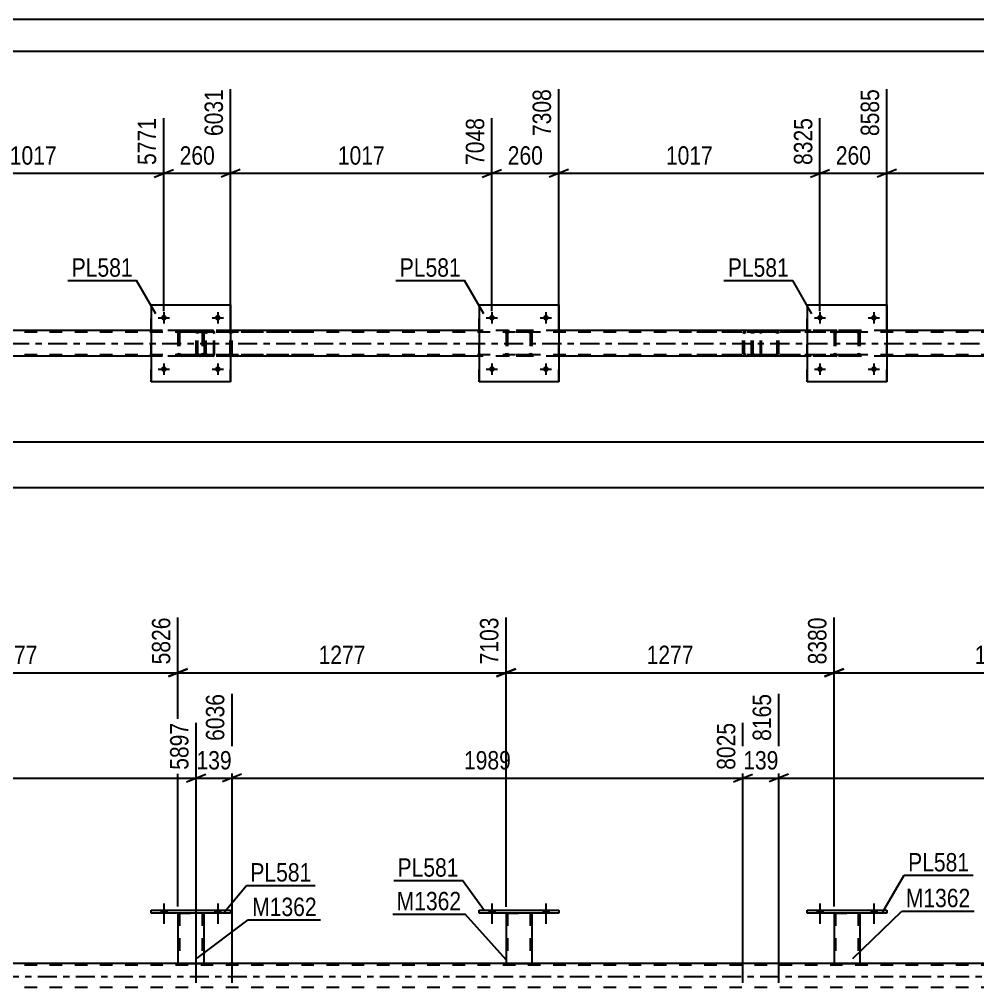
# Model space of a CAD drawing. Header units: millimetres. Extents: x 0 to 841, y 0 to 594.
# Drawn here: x 254.6 to 403.8, y 443.2 to 594 of the extents above; entities that cross this region are included whole.
import ezdxf

# ---------------------------------------------------------------- set-up
doc = ezdxf.new("R2010")
doc.units = ezdxf.units.MM
doc.linetypes.add('DXK_LINE_DOT2', pattern=[3.9198, 1.9599, -1.9599])
doc.linetypes.add('DXK_LINE_DOT3', pattern=[5.9187, 2.979, -0.9799, 0.9799, -0.9799])
doc.styles.add('Arial Narrow', font='ARIALN.TTF', dxfattribs={"height": 0.2})

# ---------------------------------------------------------------- blocks, each defined once
blk = doc.blocks.new('Unknown-283133386-1135')
at = {"color": 5, "linetype": 'Continuous'}
for p, q in [((841, 594), (0, 594)), ((836, 589), (5, 589))]:
    blk.add_line(p, q, dxfattribs=at)
blk = doc.blocks.new('Part-283133386-5063 - 5061')
at = {"color": 7, "linetype": 'DXK_LINE_DOT2'}
for p, q in [((279.3, 545.07), (279.34, 545.25)), ((279.34, 545.25), (279.3, 545.07)), ((279.3, 545.07), (279.3, 542.03)), ((279.54, 545.07), (279.56, 545.16)), ((279.54, 545.07), (279.54, 542.03)), ((279.56, 545.16), (279.61, 545.24)), ((279.6, 545.51), (279.78, 545.55)), ((279.78, 545.55), (279.6, 545.51)), ((279.61, 545.24), (279.69, 545.29)), ((279.69, 545.29), (279.78, 545.31)), ((282.82, 545.55), (279.78, 545.55)), ((282.82, 545.31), (279.78, 545.31)), ((282.82, 545.55), (283.01, 545.51)), ((283.01, 545.51), (282.82, 545.55)), ((282.82, 545.31), (282.92, 545.29)), ((282.92, 545.29), (282.99, 545.24)), ((282.99, 545.24), (283.04, 545.16)), ((283.04, 545.16), (283.06, 545.07)), ((283.06, 545.07), (283.06, 542.03)), ((283.27, 545.25), (283.3, 545.07)), ((283.3, 545.07), (283.27, 545.25)), ((283.3, 545.07), (283.3, 542.03)), ((279.34, 541.85), (279.3, 542.03)), ((279.3, 542.03), (279.34, 541.85)), ((279.56, 541.94), (279.54, 542.03)), ((279.61, 541.86), (279.56, 541.94)), ((279.78, 541.55), (279.6, 541.59)), ((279.6, 541.59), (279.78, 541.55)), ((279.69, 541.81), (279.61, 541.86)), ((279.78, 541.79), (279.69, 541.81)), ((282.82, 541.79), (279.78, 541.79)), ((282.82, 541.55), (279.78, 541.55)), ((282.92, 541.81), (282.82, 541.79)), ((283.01, 541.59), (282.82, 541.55)), ((282.82, 541.55), (283.01, 541.59)), ((282.99, 541.86), (282.92, 541.81)), ((283.04, 541.94), (282.99, 541.86)), ((283.06, 542.03), (283.04, 541.94)), ((283.3, 542.03), (283.27, 541.85)), ((283.27, 541.85), (283.3, 542.03))]:
    blk.add_line(p, q, dxfattribs=at)
at = {"color": 7, "linetype": 'DXK_LINE_DOT3'}
blk.add_line((281.3, 543.55), (281.3, 543.55), dxfattribs=at)
at = {"color": 7, "linetype": 'DXK_LINE_DOT2'}
for centre, start, end in [((279.78, 545.07), 112.5, 157.5), ((279.78, 545.07), 112.5, 157.5), ((282.82, 545.07), 22.5, 67.5), ((282.82, 545.07), 22.5, 67.5), ((279.78, 542.03), 202.5, 247.5), ((279.78, 542.03), 202.5, 247.5), ((282.82, 542.03), 292.5, 337.5), ((282.82, 542.03), 292.5, 337.5)]:
    blk.add_arc(centre, 0.48, start, end, dxfattribs=at)
blk = doc.blocks.new('Part-283133386-5291 - 5061')
at = {"color": 7, "linetype": 'DXK_LINE_DOT2'}
for p, q in [((766.93, 545.31), (105.18, 545.31)), ((287.5, 545.55), (275.1, 545.55)), ((338.58, 545.55), (326.18, 545.55)), ((389.66, 545.55), (377.26, 545.55)), ((766.93, 541.79), (105.18, 541.79)), ((287.5, 541.55), (275.1, 541.55)), ((338.58, 541.55), (326.18, 541.55)), ((389.66, 541.55), (377.26, 541.55))]:
    blk.add_line(p, q, dxfattribs=at)
at = {"color": 2, "linetype": 'Continuous'}
for p, q in [((275.1, 545.55), (236.42, 545.55)), ((326.18, 545.55), (287.5, 545.55)), ((377.26, 545.55), (338.58, 545.55)), ((428.34, 545.55), (389.66, 545.55)), ((275.1, 541.55), (236.42, 541.55)), ((326.18, 541.55), (287.5, 541.55)), ((377.26, 541.55), (338.58, 541.55)), ((428.34, 541.55), (389.66, 541.55))]:
    blk.add_line(p, q, dxfattribs=at)
at = {"color": 7, "linetype": 'DXK_LINE_DOT3'}
blk.add_line((105.18, 543.55), (766.93, 543.55), dxfattribs=at)
blk = doc.blocks.new('Part-283133386-5263 - 5061')
at = {"color": 2, "linetype": 'Continuous'}
for p, q in [((275.1, 549.55), (275.1, 537.55)), ((275.1, 549.55), (287.5, 549.55)), ((287.5, 549.55), (287.5, 537.55)), ((287.5, 537.55), (275.1, 537.55))]:
    blk.add_line(p, q, dxfattribs=at)
at = {"color": 7, "linetype": 'DXK_LINE_DOT2'}
for p, q in [((275.1, 537.55), (275.1, 549.55)), ((287.5, 537.55), (287.5, 549.55))]:
    blk.add_line(p, q, dxfattribs=at)
blk = doc.blocks.new('Part-283133386-5199 - 5061')
at = {"color": 7, "linetype": 'DXK_LINE_DOT2'}
for p, q in [((369.86, 545.55), (357.7, 545.55)), ((369.86, 545.31), (357.7, 545.31)), ((367.3, 545.25), (367.27, 545.07)), ((367.27, 542.03), (367.27, 545.07)), ((367.52, 545.07), (367.54, 545.16)), ((367.52, 542.03), (367.52, 545.07)), ((367.54, 545.16), (367.59, 545.24)), ((367.77, 545.55), (367.58, 545.51)), ((367.59, 545.24), (367.67, 545.29)), ((367.67, 545.29), (367.77, 545.31)), ((368.58, 545.31), (368.58, 545.55)), ((369.96, 545.51), (369.86, 545.55)), ((369.86, 545.31), (369.91, 545.29)), ((369.91, 545.29), (369.96, 545.24)), ((370.05, 545.41), (369.96, 545.51)), ((369.96, 545.24), (369.99, 545.16)), ((369.99, 545.16), (370, 545.07)), ((370, 542.03), (370, 545.07)), ((370.11, 545.25), (370.05, 545.41)), ((370.13, 545.07), (370.11, 545.25)), ((370.13, 542.03), (370.13, 545.07)), ((369.86, 541.79), (357.7, 541.79)), ((369.86, 541.55), (357.7, 541.55)), ((367.27, 542.03), (367.3, 541.85)), ((367.54, 541.94), (367.52, 542.03)), ((367.59, 541.86), (367.54, 541.94)), ((367.58, 541.59), (367.77, 541.55)), ((367.67, 541.81), (367.59, 541.86)), ((367.77, 541.79), (367.67, 541.81)), ((368.58, 541.59), (368.58, 541.79)), ((368.58, 541.55), (368.58, 541.59)), ((369.91, 541.81), (369.86, 541.79)), ((369.86, 541.55), (369.96, 541.59)), ((369.96, 541.86), (369.91, 541.81)), ((369.99, 541.94), (369.96, 541.86)), ((369.96, 541.59), (370.05, 541.69)), ((370, 542.03), (369.99, 541.94)), ((370.05, 541.69), (370.11, 541.85)), ((370.11, 541.85), (370.13, 542.03))]:
    blk.add_line(p, q, dxfattribs=at)
for centre, start, end in [((367.75, 545.05), 111.1941, 156.1506), ((367.75, 542.04), 203.8494, 248.8059)]:
    blk.add_arc(centre, 0.492, start, end, dxfattribs=at)
blk = doc.blocks.new('Part-283133386-5110 - 5061')
at = {"color": 2, "linetype": 'Continuous'}
for p, q in [((377.26, 549.55), (377.26, 537.55)), ((377.26, 549.55), (389.66, 549.55)), ((389.66, 549.55), (389.66, 537.55)), ((389.66, 537.55), (377.26, 537.55))]:
    blk.add_line(p, q, dxfattribs=at)
at = {"color": 7, "linetype": 'DXK_LINE_DOT2'}
for p, q in [((377.26, 537.55), (377.26, 549.55)), ((389.66, 537.55), (389.66, 549.55))]:
    blk.add_line(p, q, dxfattribs=at)
blk = doc.blocks.new('Part-283133386-5111 - 5061')
at = {"color": 7, "linetype": 'DXK_LINE_DOT2'}
for p, q in [((381.46, 545.07), (381.5, 545.25)), ((381.5, 545.25), (381.46, 545.07)), ((381.46, 545.07), (381.46, 542.03)), ((381.7, 545.07), (381.72, 545.16)), ((381.7, 545.07), (381.7, 542.03)), ((381.72, 545.16), (381.77, 545.24)), ((381.76, 545.51), (381.94, 545.55)), ((381.94, 545.55), (381.76, 545.51)), ((381.77, 545.24), (381.85, 545.29)), ((381.85, 545.29), (381.94, 545.31)), ((384.98, 545.55), (381.94, 545.55)), ((384.98, 545.31), (381.94, 545.31)), ((384.98, 545.55), (385.17, 545.51)), ((385.17, 545.51), (384.98, 545.55)), ((384.98, 545.31), (385.08, 545.29)), ((385.08, 545.29), (385.15, 545.24)), ((385.15, 545.24), (385.21, 545.16)), ((385.21, 545.16), (385.22, 545.07)), ((385.22, 545.07), (385.22, 542.03)), ((385.43, 545.25), (385.46, 545.07)), ((385.46, 545.07), (385.43, 545.25)), ((385.46, 545.07), (385.46, 542.03)), ((381.5, 541.85), (381.46, 542.03)), ((381.46, 542.03), (381.5, 541.85)), ((381.72, 541.94), (381.7, 542.03)), ((381.77, 541.86), (381.72, 541.94)), ((381.94, 541.55), (381.76, 541.59)), ((381.76, 541.59), (381.94, 541.55)), ((381.85, 541.81), (381.77, 541.86)), ((381.94, 541.79), (381.85, 541.81)), ((384.98, 541.79), (381.94, 541.79)), ((384.98, 541.55), (381.94, 541.55)), ((385.08, 541.81), (384.98, 541.79)), ((385.17, 541.59), (384.98, 541.55)), ((384.98, 541.55), (385.17, 541.59)), ((385.15, 541.86), (385.08, 541.81)), ((385.21, 541.94), (385.15, 541.86)), ((385.22, 542.03), (385.21, 541.94)), ((385.46, 542.03), (385.43, 541.85)), ((385.43, 541.85), (385.46, 542.03))]:
    blk.add_line(p, q, dxfattribs=at)
at = {"color": 7, "linetype": 'DXK_LINE_DOT3'}
blk.add_line((383.46, 543.55), (383.46, 543.55), dxfattribs=at)
at = {"color": 7, "linetype": 'DXK_LINE_DOT2'}
for centre, start, end in [((381.94, 545.07), 112.5, 157.5), ((381.94, 545.07), 112.5, 157.5), ((384.98, 545.07), 22.5, 67.5), ((384.98, 545.07), 22.5, 67.5), ((381.94, 542.03), 202.5, 247.5), ((381.94, 542.03), 202.5, 247.5), ((384.98, 542.03), 292.5, 337.5), ((384.98, 542.03), 292.5, 337.5)]:
    blk.add_arc(centre, 0.48, start, end, dxfattribs=at)
blk = doc.blocks.new('Part-283133386-5116 - 5061')
at = {"color": 2, "linetype": 'Continuous'}
for p, q in [((326.18, 549.55), (326.18, 537.55)), ((326.18, 549.55), (338.58, 549.55)), ((338.58, 549.55), (338.58, 537.55)), ((338.58, 537.55), (326.18, 537.55))]:
    blk.add_line(p, q, dxfattribs=at)
at = {"color": 7, "linetype": 'DXK_LINE_DOT2'}
for p, q in [((326.18, 537.55), (326.18, 549.55)), ((338.58, 537.55), (338.58, 549.55))]:
    blk.add_line(p, q, dxfattribs=at)
blk = doc.blocks.new('Part-283133386-5200 - 5061')
at = {"color": 7, "linetype": 'DXK_LINE_DOT2'}
for p, q in [((284.73, 545.55), (272.57, 545.55)), ((284.73, 545.31), (272.57, 545.31)), ((282.17, 545.25), (282.13, 545.07)), ((282.13, 542.03), (282.13, 545.07)), ((282.38, 545.07), (282.4, 545.16)), ((282.38, 542.03), (282.38, 545.07)), ((282.4, 545.16), (282.46, 545.24)), ((282.63, 545.55), (282.44, 545.51)), ((282.46, 545.24), (282.54, 545.29)), ((282.54, 545.29), (282.63, 545.31)), ((283.45, 545.55), (283.45, 545.31)), ((284.83, 545.51), (284.73, 545.55)), ((284.73, 545.31), (284.78, 545.29)), ((284.78, 545.29), (284.82, 545.24)), ((284.82, 545.24), (284.85, 545.16)), ((284.92, 545.41), (284.83, 545.51)), ((284.85, 545.16), (284.86, 545.07)), ((284.86, 542.03), (284.86, 545.07)), ((284.98, 545.25), (284.92, 545.41)), ((285, 545.07), (284.98, 545.25)), ((285, 542.03), (285, 545.07)), ((284.73, 541.79), (272.57, 541.79)), ((284.73, 541.55), (272.57, 541.55)), ((282.13, 542.03), (282.17, 541.85)), ((282.4, 541.94), (282.38, 542.03)), ((282.46, 541.86), (282.4, 541.94)), ((282.44, 541.59), (282.63, 541.55)), ((282.54, 541.81), (282.46, 541.86)), ((282.63, 541.79), (282.54, 541.81)), ((283.45, 541.55), (283.45, 541.79)), ((284.78, 541.81), (284.73, 541.79)), ((284.73, 541.55), (284.83, 541.59)), ((284.82, 541.86), (284.78, 541.81)), ((284.85, 541.94), (284.82, 541.86)), ((284.83, 541.59), (284.92, 541.69)), ((284.86, 542.03), (284.85, 541.94)), ((284.92, 541.69), (284.98, 541.85)), ((284.98, 541.85), (285, 542.03))]:
    blk.add_line(p, q, dxfattribs=at)
for centre, start, end in [((282.62, 545.05), 111.1941, 156.1506), ((282.62, 542.04), 203.8494, 248.8059)]:
    blk.add_arc(centre, 0.492, start, end, dxfattribs=at)
blk = doc.blocks.new('Part-283133386-5117 - 5061')
at = {"color": 7, "linetype": 'DXK_LINE_DOT2'}
for p, q in [((330.38, 545.07), (330.42, 545.25)), ((330.42, 545.25), (330.38, 545.07)), ((330.38, 545.07), (330.38, 542.03)), ((330.62, 545.07), (330.64, 545.16)), ((330.62, 545.07), (330.62, 542.03)), ((330.64, 545.16), (330.69, 545.24)), ((330.68, 545.51), (330.86, 545.55)), ((330.86, 545.55), (330.68, 545.51)), ((330.69, 545.24), (330.77, 545.29)), ((330.77, 545.29), (330.86, 545.31)), ((333.9, 545.55), (330.86, 545.55)), ((333.9, 545.31), (330.86, 545.31)), ((333.9, 545.55), (334.09, 545.51)), ((334.09, 545.51), (333.9, 545.55)), ((333.9, 545.31), (334, 545.29)), ((334, 545.29), (334.07, 545.24)), ((334.07, 545.24), (334.13, 545.16)), ((334.13, 545.16), (334.14, 545.07)), ((334.14, 545.07), (334.14, 542.03)), ((334.35, 545.25), (334.38, 545.07)), ((334.38, 545.07), (334.35, 545.25)), ((334.38, 545.07), (334.38, 542.03)), ((330.42, 541.85), (330.38, 542.03)), ((330.38, 542.03), (330.42, 541.85)), ((330.64, 541.94), (330.62, 542.03)), ((330.69, 541.86), (330.64, 541.94)), ((330.86, 541.55), (330.68, 541.59)), ((330.68, 541.59), (330.86, 541.55)), ((330.77, 541.81), (330.69, 541.86)), ((330.86, 541.79), (330.77, 541.81)), ((333.9, 541.79), (330.86, 541.79)), ((333.9, 541.55), (330.86, 541.55)), ((334, 541.81), (333.9, 541.79)), ((334.09, 541.59), (333.9, 541.55)), ((333.9, 541.55), (334.09, 541.59)), ((334.07, 541.86), (334, 541.81)), ((334.13, 541.94), (334.07, 541.86)), ((334.14, 542.03), (334.13, 541.94)), ((334.38, 542.03), (334.35, 541.85)), ((334.35, 541.85), (334.38, 542.03))]:
    blk.add_line(p, q, dxfattribs=at)
at = {"color": 7, "linetype": 'DXK_LINE_DOT3'}
blk.add_line((332.38, 543.55), (332.38, 543.55), dxfattribs=at)
at = {"color": 7, "linetype": 'DXK_LINE_DOT2'}
for centre, start, end in [((330.86, 545.07), 112.5, 157.5), ((330.86, 545.07), 112.5, 157.5), ((333.9, 545.07), 22.5, 67.5), ((333.9, 545.07), 22.5, 67.5), ((330.86, 542.03), 202.5, 247.5), ((330.86, 542.03), 202.5, 247.5), ((333.9, 542.03), 292.5, 337.5), ((333.9, 542.03), 292.5, 337.5)]:
    blk.add_arc(centre, 0.48, start, end, dxfattribs=at)
blk = doc.blocks.new('Part-283133386-5205 - 5061')
at = {"color": 7, "linetype": 'DXK_LINE_DOT2'}
for p, q in [((283.49, 545.25), (283.45, 545.07)), ((283.45, 542.03), (283.45, 545.07)), ((283.71, 545.07), (283.72, 545.16)), ((283.71, 542.03), (283.71, 545.07)), ((283.72, 545.16), (283.78, 545.24)), ((283.96, 545.55), (283.77, 545.51)), ((283.78, 545.24), (283.86, 545.29)), ((283.86, 545.29), (283.96, 545.31)), ((298.95, 545.55), (283.96, 545.55)), ((298.95, 545.31), (283.96, 545.31)), ((287.39, 545.51), (287.2, 545.55)), ((287.2, 545.31), (287.29, 545.29)), ((287.29, 545.29), (287.38, 545.24)), ((287.38, 545.24), (287.43, 545.16)), ((287.43, 545.16), (287.45, 545.07)), ((287.45, 542.03), (287.45, 545.07)), ((287.71, 545.07), (287.67, 545.25)), ((287.71, 542.03), (287.71, 545.07)), ((283.45, 542.03), (283.49, 541.85)), ((283.72, 541.94), (283.71, 542.03)), ((283.78, 541.86), (283.72, 541.94)), ((283.77, 541.59), (283.96, 541.55)), ((283.86, 541.81), (283.78, 541.86)), ((283.96, 541.79), (283.86, 541.81)), ((298.95, 541.79), (283.96, 541.79)), ((298.95, 541.55), (283.96, 541.55)), ((287.29, 541.81), (287.2, 541.79)), ((287.2, 541.55), (287.39, 541.59)), ((287.38, 541.86), (287.29, 541.81)), ((287.43, 541.94), (287.38, 541.86)), ((287.45, 542.03), (287.43, 541.94)), ((287.67, 541.85), (287.71, 542.03))]:
    blk.add_line(p, q, dxfattribs=at)
for centre, start, end in [((283.94, 545.05), 110.7583, 155.68), ((287.22, 545.05), 24.32, 69.2417), ((283.94, 542.05), 204.32, 249.2417), ((287.22, 542.05), 290.7583, 335.68)]:
    blk.add_arc(centre, 0.496, start, end, dxfattribs=at)
blk = doc.blocks.new('Part-283133386-5206 - 5061')
at = {"color": 7, "linetype": 'DXK_LINE_DOT2'}
for p, q in [((368.62, 545.25), (368.58, 545.07)), ((368.58, 542.03), (368.58, 545.07)), ((368.84, 545.07), (368.86, 545.16)), ((368.84, 542.03), (368.84, 545.07)), ((368.86, 545.16), (368.91, 545.24)), ((369.09, 545.55), (368.9, 545.51)), ((368.91, 545.24), (369, 545.29)), ((369, 545.29), (369.09, 545.31)), ((384.08, 545.55), (369.09, 545.55)), ((384.08, 545.31), (369.09, 545.31)), ((372.53, 545.51), (372.33, 545.55)), ((372.33, 545.31), (372.43, 545.29)), ((372.43, 545.29), (372.51, 545.24)), ((372.51, 545.24), (372.57, 545.16)), ((372.57, 545.16), (372.59, 545.07)), ((372.59, 542.03), (372.59, 545.07)), ((372.84, 545.07), (372.8, 545.25)), ((372.84, 542.03), (372.84, 545.07)), ((368.58, 542.03), (368.62, 541.85)), ((368.86, 541.94), (368.84, 542.03)), ((368.91, 541.86), (368.86, 541.94)), ((368.9, 541.59), (369.09, 541.55)), ((369, 541.81), (368.91, 541.86)), ((369.09, 541.79), (369, 541.81)), ((384.08, 541.79), (369.09, 541.79)), ((384.08, 541.55), (369.09, 541.55)), ((372.43, 541.81), (372.33, 541.79)), ((372.33, 541.55), (372.53, 541.59)), ((372.51, 541.86), (372.43, 541.81)), ((372.57, 541.94), (372.51, 541.86)), ((372.59, 542.03), (372.57, 541.94)), ((372.8, 541.85), (372.84, 542.03))]:
    blk.add_line(p, q, dxfattribs=at)
for centre, start, end in [((369.08, 545.05), 110.7583, 155.68), ((372.35, 545.05), 24.32, 69.2417), ((369.08, 542.05), 204.32, 249.2417), ((372.35, 542.05), 290.7583, 335.68)]:
    blk.add_arc(centre, 0.496, start, end, dxfattribs=at)
blk = doc.blocks.new('Bolt-283133386-5305 - 5061')
at = {"linetype": 'Continuous'}
for points in [[(328.62, 539.55, -1), (327.74, 539.55, -1)], [(337.02, 539.55, -1), (336.14, 539.55, -1)]]:
    blk.add_hatch(color=1, dxfattribs=at).paths.add_polyline_path(points)
at = {"color": 1, "linetype": 'Continuous'}
for p, q in [((328.18, 540.43), (328.18, 538.67)), ((336.58, 540.43), (336.58, 538.67)), ((327.3, 539.55), (329.06, 539.55)), ((335.7, 539.55), (337.46, 539.55))]:
    blk.add_line(p, q, dxfattribs=at)
blk = doc.blocks.new('Bolt-283133386-5306 - 5061')
at = {"linetype": 'Continuous'}
for points in [[(328.62, 547.55, -1), (327.74, 547.55, -1)], [(337.02, 547.55, -1), (336.14, 547.55, -1)]]:
    blk.add_hatch(color=1, dxfattribs=at).paths.add_polyline_path(points)
at = {"color": 1, "linetype": 'Continuous'}
for p, q in [((327.3, 547.55), (329.06, 547.55)), ((328.18, 548.43), (328.18, 546.67)), ((335.7, 547.55), (337.46, 547.55)), ((336.58, 548.43), (336.58, 546.67))]:
    blk.add_line(p, q, dxfattribs=at)
blk = doc.blocks.new('Bolt-283133386-5307 - 5061')
at = {"linetype": 'Continuous'}
for points in [[(379.7, 539.55, -1), (378.82, 539.55, -1)], [(388.1, 539.55, -1), (387.22, 539.55, -1)]]:
    blk.add_hatch(color=1, dxfattribs=at).paths.add_polyline_path(points)
at = {"color": 1, "linetype": 'Continuous'}
for p, q in [((379.26, 540.43), (379.26, 538.67)), ((387.66, 540.43), (387.66, 538.67)), ((378.38, 539.55), (380.14, 539.55)), ((386.78, 539.55), (388.54, 539.55))]:
    blk.add_line(p, q, dxfattribs=at)
blk = doc.blocks.new('Bolt-283133386-5308 - 5061')
at = {"linetype": 'Continuous'}
for points in [[(379.7, 547.55, -1), (378.82, 547.55, -1)], [(388.1, 547.55, -1), (387.22, 547.55, -1)]]:
    blk.add_hatch(color=1, dxfattribs=at).paths.add_polyline_path(points)
at = {"color": 1, "linetype": 'Continuous'}
for p, q in [((378.38, 547.55), (380.14, 547.55)), ((379.26, 548.43), (379.26, 546.67)), ((386.78, 547.55), (388.54, 547.55)), ((387.66, 548.43), (387.66, 546.67))]:
    blk.add_line(p, q, dxfattribs=at)
blk = doc.blocks.new('Bolt-283133386-5323 - 5061')
at = {"linetype": 'Continuous'}
for points in [[(277.54, 539.55, -1), (276.66, 539.55, -1)], [(285.94, 539.55, -1), (285.06, 539.55, -1)]]:
    blk.add_hatch(color=1, dxfattribs=at).paths.add_polyline_path(points)
at = {"color": 1, "linetype": 'Continuous'}
for p, q in [((277.1, 540.43), (277.1, 538.67)), ((285.5, 540.43), (285.5, 538.67)), ((276.22, 539.55), (277.98, 539.55)), ((284.62, 539.55), (286.38, 539.55))]:
    blk.add_line(p, q, dxfattribs=at)
blk = doc.blocks.new('Bolt-283133386-5324 - 5061')
at = {"linetype": 'Continuous'}
for points in [[(277.54, 547.55, -1), (276.66, 547.55, -1)], [(285.94, 547.55, -1), (285.06, 547.55, -1)]]:
    blk.add_hatch(color=1, dxfattribs=at).paths.add_polyline_path(points)
at = {"color": 1, "linetype": 'Continuous'}
for p, q in [((276.22, 547.55), (277.98, 547.55)), ((277.1, 548.43), (277.1, 546.67)), ((284.62, 547.55), (286.38, 547.55)), ((285.5, 548.43), (285.5, 546.67))]:
    blk.add_line(p, q, dxfattribs=at)
blk = doc.blocks.new('Bolt-283133386-3249 - 3202')
at = {"linetype": 'Continuous'}
for points in [[(276.66, 454.84), (277.54, 454.84), (277.54, 455.32), (276.66, 455.32)], [(285.06, 454.84), (285.94, 454.84), (285.94, 455.32), (285.06, 455.32)]]:
    blk.add_hatch(color=1, dxfattribs=at).paths.add_polyline_path(points)
at = {"color": 1, "linetype": 'Continuous'}
for p, q in [((276.66, 455.32), (276.66, 454.84)), ((277.1, 456.32), (277.1, 453.2)), ((277.54, 455.32), (277.54, 454.84)), ((285.06, 455.32), (285.06, 454.84)), ((285.5, 456.32), (285.5, 453.2)), ((285.94, 455.32), (285.94, 454.84))]:
    blk.add_line(p, q, dxfattribs=at)
blk = doc.blocks.new('Bolt-283133386-3250 - 3202')
at = {"linetype": 'Continuous'}
for points in [[(276.66, 454.84), (277.54, 454.84), (277.54, 455.32), (276.66, 455.32)], [(285.06, 454.84), (285.94, 454.84), (285.94, 455.32), (285.06, 455.32)]]:
    blk.add_hatch(color=1, dxfattribs=at).paths.add_polyline_path(points)
at = {"color": 1, "linetype": 'Continuous'}
for p, q in [((276.66, 455.32), (276.66, 454.84)), ((277.1, 456.32), (277.1, 453.2)), ((277.54, 455.32), (277.54, 454.84)), ((285.06, 455.32), (285.06, 454.84)), ((285.5, 456.32), (285.5, 453.2)), ((285.94, 455.32), (285.94, 454.84))]:
    blk.add_line(p, q, dxfattribs=at)
blk = doc.blocks.new('Bolt-283133386-3265 - 3202')
at = {"linetype": 'Continuous'}
for points in [[(378.82, 454.84), (379.7, 454.84), (379.7, 455.32), (378.82, 455.32)], [(387.22, 454.84), (388.1, 454.84), (388.1, 455.32), (387.22, 455.32)]]:
    blk.add_hatch(color=1, dxfattribs=at).paths.add_polyline_path(points)
at = {"color": 1, "linetype": 'Continuous'}
for p, q in [((378.82, 455.32), (378.82, 454.84)), ((379.26, 456.32), (379.26, 453.2)), ((379.7, 455.32), (379.7, 454.84)), ((387.22, 455.32), (387.22, 454.84)), ((387.66, 456.32), (387.66, 453.2)), ((388.1, 455.32), (388.1, 454.84))]:
    blk.add_line(p, q, dxfattribs=at)
blk = doc.blocks.new('Bolt-283133386-3266 - 3202')
at = {"linetype": 'Continuous'}
for points in [[(378.82, 454.84), (379.7, 454.84), (379.7, 455.32), (378.82, 455.32)], [(387.22, 454.84), (388.1, 454.84), (388.1, 455.32), (387.22, 455.32)]]:
    blk.add_hatch(color=1, dxfattribs=at).paths.add_polyline_path(points)
at = {"color": 1, "linetype": 'Continuous'}
for p, q in [((378.82, 455.32), (378.82, 454.84)), ((379.26, 456.32), (379.26, 453.2)), ((379.7, 455.32), (379.7, 454.84)), ((387.22, 455.32), (387.22, 454.84)), ((387.66, 456.32), (387.66, 453.2)), ((388.1, 455.32), (388.1, 454.84))]:
    blk.add_line(p, q, dxfattribs=at)
blk = doc.blocks.new('Bolt-283133386-3267 - 3202')
at = {"linetype": 'Continuous'}
for points in [[(327.74, 454.84), (328.62, 454.84), (328.62, 455.32), (327.74, 455.32)], [(336.14, 454.84), (337.02, 454.84), (337.02, 455.32), (336.14, 455.32)]]:
    blk.add_hatch(color=1, dxfattribs=at).paths.add_polyline_path(points)
at = {"color": 1, "linetype": 'Continuous'}
for p, q in [((327.74, 455.32), (327.74, 454.84)), ((328.18, 456.32), (328.18, 453.2)), ((328.62, 455.32), (328.62, 454.84)), ((336.14, 455.32), (336.14, 454.84)), ((336.58, 456.32), (336.58, 453.2)), ((337.02, 455.32), (337.02, 454.84))]:
    blk.add_line(p, q, dxfattribs=at)
blk = doc.blocks.new('Bolt-283133386-3268 - 3202')
at = {"linetype": 'Continuous'}
for points in [[(327.74, 454.84), (328.62, 454.84), (328.62, 455.32), (327.74, 455.32)], [(336.14, 454.84), (337.02, 454.84), (337.02, 455.32), (336.14, 455.32)]]:
    blk.add_hatch(color=1, dxfattribs=at).paths.add_polyline_path(points)
at = {"color": 1, "linetype": 'Continuous'}
for p, q in [((327.74, 455.32), (327.74, 454.84)), ((328.18, 456.32), (328.18, 453.2)), ((328.62, 455.32), (328.62, 454.84)), ((336.14, 455.32), (336.14, 454.84)), ((336.58, 456.32), (336.58, 453.2)), ((337.02, 455.32), (337.02, 454.84))]:
    blk.add_line(p, q, dxfattribs=at)
blk = doc.blocks.new('Part-283133386-3288 - 3202')
at = {"color": 2, "linetype": 'Continuous'}
blk.add_line((761, 447), (103.58, 447), dxfattribs=at)
at = {"color": 7, "linetype": 'DXK_LINE_DOT2'}
for p, q in [((766.93, 446.76), (103.58, 446.76)), ((766.93, 443.24), (103.58, 443.24))]:
    blk.add_line(p, q, dxfattribs=at)
at = {"color": 7, "linetype": 'DXK_LINE_DOT3'}
blk.add_line((103.58, 445), (766.93, 445), dxfattribs=at)
blk = doc.blocks.new('Part-283133386-3336 - 3202')
at = {"color": 2, "linetype": 'Continuous'}
for p, q in [((275.1, 454.84), (275.1, 455.32)), ((275.1, 455.32), (287.5, 455.32)), ((287.5, 455.32), (287.5, 454.84)), ((287.5, 454.84), (275.1, 454.84))]:
    blk.add_line(p, q, dxfattribs=at)
blk = doc.blocks.new('Part-283133386-3341 - 3202')
at = {"color": 7, "linetype": 'DXK_LINE_DOT2'}
for p, q in [((279.3, 454.85), (283.3, 454.85)), ((279.3, 454.84), (279.3, 454.85)), ((279.3, 454.85), (279.3, 454.84)), ((279.54, 454.85), (279.54, 447)), ((283.06, 454.85), (283.06, 447)), ((283.3, 454.85), (283.3, 454.84)), ((283.3, 454.84), (283.3, 454.85)), ((283.01, 447), (283.04, 447)), ((283.01, 447), (283.04, 447)), ((283.04, 447), (283.06, 447)), ((283.04, 447), (283.06, 447))]:
    blk.add_line(p, q, dxfattribs=at)
at = {"color": 2, "linetype": 'Continuous'}
for p, q in [((279.3, 454.84), (279.3, 447)), ((283.3, 454.84), (283.3, 447)), ((279.3, 447), (283.3, 447))]:
    blk.add_line(p, q, dxfattribs=at)
blk = doc.blocks.new('Part-283133386-3416 - 3202')
at = {"color": 2, "linetype": 'Continuous'}
for p, q in [((377.26, 454.84), (377.26, 455.32)), ((377.26, 455.32), (389.66, 455.32)), ((389.66, 455.32), (389.66, 454.84)), ((389.66, 454.84), (377.26, 454.84))]:
    blk.add_line(p, q, dxfattribs=at)
blk = doc.blocks.new('Part-283133386-3421 - 3202')
at = {"color": 7, "linetype": 'DXK_LINE_DOT2'}
for p, q in [((381.46, 454.85), (385.46, 454.85)), ((381.46, 454.84), (381.46, 454.85)), ((381.46, 454.85), (381.46, 454.84)), ((381.7, 454.85), (381.7, 447)), ((385.22, 454.85), (385.22, 447)), ((385.46, 454.85), (385.46, 454.84)), ((385.46, 454.84), (385.46, 454.85)), ((385.17, 447), (385.21, 447)), ((385.17, 447), (385.21, 447)), ((385.21, 447), (385.22, 447)), ((385.21, 447), (385.22, 447))]:
    blk.add_line(p, q, dxfattribs=at)
at = {"color": 2, "linetype": 'Continuous'}
for p, q in [((381.46, 454.84), (381.46, 447)), ((385.46, 454.84), (385.46, 447)), ((381.46, 447), (385.46, 447))]:
    blk.add_line(p, q, dxfattribs=at)
blk = doc.blocks.new('Part-283133386-3426 - 3202')
at = {"color": 2, "linetype": 'Continuous'}
for p, q in [((326.18, 454.84), (326.18, 455.32)), ((326.18, 455.32), (338.58, 455.32)), ((338.58, 455.32), (338.58, 454.84)), ((338.58, 454.84), (326.18, 454.84))]:
    blk.add_line(p, q, dxfattribs=at)
blk = doc.blocks.new('Part-283133386-3431 - 3202')
at = {"color": 7, "linetype": 'DXK_LINE_DOT2'}
for p, q in [((330.38, 454.85), (334.38, 454.85)), ((330.38, 454.84), (330.38, 454.85)), ((330.38, 454.85), (330.38, 454.84)), ((330.62, 454.85), (330.62, 447)), ((334.14, 454.85), (334.14, 447)), ((334.38, 454.85), (334.38, 454.84)), ((334.38, 454.84), (334.38, 454.85)), ((334.09, 447), (334.13, 447)), ((334.09, 447), (334.13, 447)), ((334.13, 447), (334.14, 447)), ((334.13, 447), (334.14, 447))]:
    blk.add_line(p, q, dxfattribs=at)
at = {"color": 2, "linetype": 'Continuous'}
for p, q in [((330.38, 454.84), (330.38, 447)), ((334.38, 454.84), (334.38, 447)), ((330.38, 447), (334.38, 447))]:
    blk.add_line(p, q, dxfattribs=at)
blk = doc.blocks.new('StraightDimension-283133386-18938 - 5061')
at = {"color": 7, "linetype": 'Continuous'}
for p, q in [((287.5, 546.55), (287.5, 583.14)), ((328.18, 548.55), (328.18, 578.64)), ((289, 570.63), (286, 569.43)), ((287.5, 570.03), (328.18, 570.03)), ((326.68, 569.43), (329.68, 570.63))]:
    blk.add_line(p, q, dxfattribs=at)
at = {"color": 0, "linetype": 'Continuous'}
blk.add_wipeout([(327.58, 579.24), (323.38, 579.24), (323.38, 570.73), (327.58, 570.73)], dxfattribs=at)
at = {"color": 0}
blk.add_wipeout([(312.1, 570.78), (312.1, 574.98), (303.59, 574.98), (303.59, 570.78)], dxfattribs=at)
at = {"color": 3, "linetype": 'Continuous', "style": 'Arial Narrow'}
blk.add_text('7048', height=2.863, rotation=90.0002, dxfattribs=at).set_placement((326.98, 571.33))
at = {"color": 3, "style": 'Arial Narrow'}
blk.add_text('1017', height=2.863, dxfattribs=at).set_placement((304.19, 571.38))
blk = doc.blocks.new('StraightDimension-283133386-18940 - 5061')
at = {"color": 7, "linetype": 'Continuous'}
for p, q in [((236.42, 546.55), (236.42, 583.14)), ((277.1, 548.55), (277.1, 578.64)), ((237.92, 570.63), (234.92, 569.43)), ((236.42, 570.03), (277.1, 570.03)), ((275.6, 569.43), (278.6, 570.63))]:
    blk.add_line(p, q, dxfattribs=at)
at = {"color": 0, "linetype": 'Continuous'}
blk.add_wipeout([(276.5, 579.24), (272.3, 579.24), (272.3, 570.73), (276.5, 570.73)], dxfattribs=at)
at = {"color": 0}
blk.add_wipeout([(261.02, 570.78), (261.02, 574.98), (252.51, 574.98), (252.51, 570.78)], dxfattribs=at)
at = {"color": 3, "linetype": 'Continuous', "style": 'Arial Narrow'}
blk.add_text('5771', height=2.863, rotation=90.0002, dxfattribs=at).set_placement((275.9, 571.33))
at = {"color": 3, "style": 'Arial Narrow'}
blk.add_text('1017', height=2.863, dxfattribs=at).set_placement((253.11, 571.38))
blk = doc.blocks.new('StraightDimension-283133386-5351 - 5061')
at = {"color": 7, "linetype": 'Continuous'}
blk.add_line((68.06, 521.09), (767.57, 521.09), dxfattribs=at)
blk = doc.blocks.new('StraightDimension-283133386-16082 - 5061')
at = {"color": 7, "linetype": 'Continuous'}
blk.add_line((68.06, 528.22), (766.93, 528.22), dxfattribs=at)
blk = doc.blocks.new('StraightDimension-283133386-18934 - 5061')
at = {"color": 7, "linetype": 'Continuous'}
for p, q in [((389.66, 546.55), (389.66, 583.14)), ((430.34, 548.55), (430.34, 578.64)), ((391.16, 570.63), (388.16, 569.43)), ((389.66, 570.03), (430.34, 570.03)), ((428.84, 569.43), (431.84, 570.63))]:
    blk.add_line(p, q, dxfattribs=at)
at = {"color": 0, "linetype": 'Continuous'}
blk.add_wipeout([(429.74, 579.24), (425.54, 579.24), (425.54, 570.73), (429.74, 570.73)], dxfattribs=at)
at = {"color": 0}
blk.add_wipeout([(414.26, 570.78), (414.26, 574.98), (405.75, 574.98), (405.75, 570.78)], dxfattribs=at)
at = {"color": 3, "linetype": 'Continuous', "style": 'Arial Narrow'}
blk.add_text('9602', height=2.863, rotation=90.0002, dxfattribs=at).set_placement((429.14, 571.33))
at = {"color": 3, "style": 'Arial Narrow'}
blk.add_text('1017', height=2.863, dxfattribs=at).set_placement((406.35, 571.38))
blk = doc.blocks.new('StraightDimension-283133386-18935 - 5061')
at = {"color": 7, "linetype": 'Continuous'}
for p, q in [((389.66, 546.55), (389.66, 583.14)), ((379.26, 548.55), (379.26, 578.64)), ((377.76, 569.43), (380.76, 570.63)), ((379.26, 570.03), (389.66, 570.03)), ((391.16, 570.63), (388.16, 569.43))]:
    blk.add_line(p, q, dxfattribs=at)
at = {"color": 0}
blk.add_wipeout([(387.81, 570.78), (387.81, 574.98), (381.12, 574.98), (381.12, 570.78)], dxfattribs=at)
at = {"color": 3, "style": 'Arial Narrow'}
blk.add_text('260', height=2.863, dxfattribs=at).set_placement((381.72, 571.38))
at = {"color": 0, "linetype": 'Continuous'}
blk.add_wipeout([(389.06, 583.74), (384.86, 583.74), (384.86, 575.23), (389.06, 575.23)], dxfattribs=at)
at = {"color": 3, "linetype": 'Continuous', "style": 'Arial Narrow'}
blk.add_text('8585', height=2.863, rotation=90.0002, dxfattribs=at).set_placement((388.46, 575.83))
blk = doc.blocks.new('StraightDimension-283133386-18936 - 5061')
at = {"color": 7, "linetype": 'Continuous'}
for p, q in [((338.58, 546.55), (338.58, 583.14)), ((379.26, 548.55), (379.26, 578.64)), ((340.08, 570.63), (337.08, 569.43)), ((338.58, 570.03), (379.26, 570.03)), ((377.76, 569.43), (380.76, 570.63))]:
    blk.add_line(p, q, dxfattribs=at)
at = {"color": 0, "linetype": 'Continuous'}
blk.add_wipeout([(378.66, 579.24), (374.46, 579.24), (374.46, 570.73), (378.66, 570.73)], dxfattribs=at)
at = {"color": 0}
blk.add_wipeout([(363.18, 570.78), (363.18, 574.98), (354.67, 574.98), (354.67, 570.78)], dxfattribs=at)
at = {"color": 3, "linetype": 'Continuous', "style": 'Arial Narrow'}
blk.add_text('8325', height=2.863, rotation=90.0002, dxfattribs=at).set_placement((378.06, 571.33))
at = {"color": 3, "style": 'Arial Narrow'}
blk.add_text('1017', height=2.863, dxfattribs=at).set_placement((355.27, 571.38))
blk = doc.blocks.new('StraightDimension-283133386-18937 - 5061')
at = {"color": 7, "linetype": 'Continuous'}
for p, q in [((338.58, 546.55), (338.58, 583.14)), ((328.18, 548.55), (328.18, 578.64)), ((326.68, 569.43), (329.68, 570.63)), ((328.18, 570.03), (338.58, 570.03)), ((340.08, 570.63), (337.08, 569.43))]:
    blk.add_line(p, q, dxfattribs=at)
at = {"color": 0}
blk.add_wipeout([(336.73, 570.78), (336.73, 574.98), (330.04, 574.98), (330.04, 570.78)], dxfattribs=at)
at = {"color": 3, "style": 'Arial Narrow'}
blk.add_text('260', height=2.863, dxfattribs=at).set_placement((330.64, 571.38))
at = {"color": 0, "linetype": 'Continuous'}
blk.add_wipeout([(337.98, 583.74), (333.78, 583.74), (333.78, 575.23), (337.98, 575.23)], dxfattribs=at)
at = {"color": 3, "linetype": 'Continuous', "style": 'Arial Narrow'}
blk.add_text('7308', height=2.863, rotation=90.0002, dxfattribs=at).set_placement((337.38, 575.83))
blk = doc.blocks.new('StraightDimension-283133386-18939 - 5061')
at = {"color": 7, "linetype": 'Continuous'}
for p, q in [((287.5, 546.55), (287.5, 583.14)), ((277.1, 548.55), (277.1, 578.64)), ((275.6, 569.43), (278.6, 570.63)), ((277.1, 570.03), (287.5, 570.03)), ((289, 570.63), (286, 569.43))]:
    blk.add_line(p, q, dxfattribs=at)
at = {"color": 0}
blk.add_wipeout([(285.65, 570.78), (285.65, 574.98), (278.96, 574.98), (278.96, 570.78)], dxfattribs=at)
at = {"color": 3, "style": 'Arial Narrow'}
blk.add_text('260', height=2.863, dxfattribs=at).set_placement((279.56, 571.38))
at = {"color": 0, "linetype": 'Continuous'}
blk.add_wipeout([(286.9, 583.74), (282.7, 583.74), (282.7, 575.23), (286.9, 575.23)], dxfattribs=at)
at = {"color": 3, "linetype": 'Continuous', "style": 'Arial Narrow'}
blk.add_text('6031', height=2.863, rotation=90.0002, dxfattribs=at).set_placement((286.3, 575.83))
blk = doc.blocks.new('StraightDimension-283133386-13500 - 3202')
at = {"color": 7, "linetype": 'Continuous'}
for p, q in [((279.3, 455.85), (279.3, 500.89)), ((330.38, 455.84), (330.38, 500.89)), ((280.8, 492.87), (277.8, 491.67)), ((279.3, 492.27), (330.38, 492.27)), ((328.88, 491.67), (331.88, 492.87))]:
    blk.add_line(p, q, dxfattribs=at)
at = {"color": 0, "linetype": 'Continuous'}
blk.add_wipeout([(329.78, 501.49), (325.58, 501.49), (325.58, 492.97), (329.78, 492.97)], dxfattribs=at)
at = {"color": 0}
blk.add_wipeout([(309.1, 493.02), (309.1, 497.22), (300.59, 497.22), (300.59, 493.02)], dxfattribs=at)
at = {"color": 3, "linetype": 'Continuous', "style": 'Arial Narrow'}
blk.add_text('7103', height=2.863, rotation=90.0002, dxfattribs=at).set_placement((329.18, 493.57))
at = {"color": 3, "style": 'Arial Narrow'}
blk.add_text('1277', height=2.863, dxfattribs=at).set_placement((301.19, 493.62))
blk = doc.blocks.new('StraightDimension-283133386-22270 - 3202')
at = {"color": 7, "linetype": 'Continuous'}
for p, q in [((372.84, 444), (372.84, 488.97)), ((452.4, 444), (452.4, 486.3)), ((374.34, 476.46), (371.34, 475.26)), ((450.9, 475.26), (453.9, 476.46)), ((372.84, 475.86), (452.4, 475.86))]:
    blk.add_line(p, q, dxfattribs=at)
at = {"color": 0, "linetype": 'Continuous'}
blk.add_wipeout([(451.8, 486.9), (447.6, 486.9), (447.6, 476.56), (451.8, 476.56)], dxfattribs=at)
at = {"color": 0}
blk.add_wipeout([(416.88, 476.61), (416.88, 480.81), (408.36, 480.81), (408.36, 476.61)], dxfattribs=at)
at = {"color": 3, "linetype": 'Continuous', "style": 'Arial Narrow'}
blk.add_text('10154', height=2.863, rotation=90.0002, dxfattribs=at).set_placement((451.2, 477.16))
at = {"color": 3, "style": 'Arial Narrow'}
blk.add_text('1989', height=2.863, dxfattribs=at).set_placement((408.96, 477.21))
blk = doc.blocks.new('StraightDimension-283133386-22272 - 3202')
at = {"color": 7, "linetype": 'Continuous'}
for p, q in [((287.71, 444), (287.71, 488.97)), ((367.27, 444), (367.27, 484.47)), ((289.21, 476.46), (286.21, 475.26)), ((365.77, 475.26), (368.77, 476.46)), ((287.71, 475.86), (367.27, 475.86))]:
    blk.add_line(p, q, dxfattribs=at)
at = {"color": 0, "linetype": 'Continuous'}
blk.add_wipeout([(366.67, 485.07), (362.47, 485.07), (362.47, 476.56), (366.67, 476.56)], dxfattribs=at)
at = {"color": 0}
blk.add_wipeout([(331.74, 476.61), (331.74, 480.81), (323.23, 480.81), (323.23, 476.61)], dxfattribs=at)
at = {"color": 3, "linetype": 'Continuous', "style": 'Arial Narrow'}
blk.add_text('8025', height=2.863, rotation=90.0002, dxfattribs=at).set_placement((366.07, 477.16))
at = {"color": 3, "style": 'Arial Narrow'}
blk.add_text('1989', height=2.863, dxfattribs=at).set_placement((323.83, 477.21))
blk = doc.blocks.new('StraightDimension-283133386-13499 - 3202')
at = {"color": 7, "linetype": 'Continuous'}
for p, q in [((330.38, 455.84), (330.38, 500.89)), ((381.46, 455.85), (381.46, 500.89)), ((331.88, 492.87), (328.88, 491.67)), ((330.38, 492.27), (381.46, 492.27)), ((379.96, 491.67), (382.96, 492.87))]:
    blk.add_line(p, q, dxfattribs=at)
at = {"color": 0, "linetype": 'Continuous'}
blk.add_wipeout([(380.86, 501.49), (376.66, 501.49), (376.66, 492.97), (380.86, 492.97)], dxfattribs=at)
at = {"color": 0}
blk.add_wipeout([(360.18, 493.02), (360.18, 497.22), (351.67, 497.22), (351.67, 493.02)], dxfattribs=at)
at = {"color": 3, "linetype": 'Continuous', "style": 'Arial Narrow'}
blk.add_text('8380', height=2.863, rotation=90.0002, dxfattribs=at).set_placement((380.26, 493.57))
at = {"color": 3, "style": 'Arial Narrow'}
blk.add_text('1277', height=2.863, dxfattribs=at).set_placement((352.27, 493.62))
blk = doc.blocks.new('StraightDimension-283133386-13498 - 3202')
at = {"color": 7, "linetype": 'Continuous'}
for p, q in [((381.46, 455.85), (381.46, 500.89)), ((432.54, 455.85), (432.54, 500.89)), ((382.96, 492.87), (379.96, 491.67)), ((381.46, 492.27), (432.54, 492.27)), ((431.04, 491.67), (434.04, 492.87))]:
    blk.add_line(p, q, dxfattribs=at)
at = {"color": 0, "linetype": 'Continuous'}
blk.add_wipeout([(431.94, 501.49), (427.74, 501.49), (427.74, 492.97), (431.94, 492.97)], dxfattribs=at)
at = {"color": 0}
blk.add_wipeout([(411.26, 493.02), (411.26, 497.22), (402.75, 497.22), (402.75, 493.02)], dxfattribs=at)
at = {"color": 3, "linetype": 'Continuous', "style": 'Arial Narrow'}
blk.add_text('9657', height=2.863, rotation=90.0002, dxfattribs=at).set_placement((431.34, 493.57))
at = {"color": 3, "style": 'Arial Narrow'}
blk.add_text('1277', height=2.863, dxfattribs=at).set_placement((403.35, 493.62))
blk = doc.blocks.new('StraightDimension-283133386-13501 - 3202')
at = {"color": 7, "linetype": 'Continuous'}
for p, q in [((228.22, 455.85), (228.22, 500.89)), ((279.3, 455.85), (279.3, 500.89)), ((229.72, 492.87), (226.72, 491.67)), ((228.22, 492.27), (279.3, 492.27)), ((277.8, 491.67), (280.8, 492.87))]:
    blk.add_line(p, q, dxfattribs=at)
at = {"color": 0, "linetype": 'Continuous'}
blk.add_wipeout([(278.7, 501.49), (274.5, 501.49), (274.5, 492.97), (278.7, 492.97)], dxfattribs=at)
at = {"color": 0}
blk.add_wipeout([(258.02, 493.02), (258.02, 497.22), (249.51, 497.22), (249.51, 493.02)], dxfattribs=at)
at = {"color": 3, "linetype": 'Continuous', "style": 'Arial Narrow'}
blk.add_text('5826', height=2.863, rotation=90.0002, dxfattribs=at).set_placement((278.1, 493.57))
at = {"color": 3, "style": 'Arial Narrow'}
blk.add_text('1277', height=2.863, dxfattribs=at).set_placement((250.11, 493.62))
blk = doc.blocks.new('StraightDimension-283133386-22271 - 3202')
at = {"color": 7, "linetype": 'Continuous'}
for p, q in [((372.84, 444), (372.84, 488.97)), ((367.27, 444), (367.27, 484.47)), ((365.77, 475.26), (368.77, 476.46)), ((374.34, 476.46), (371.34, 475.26)), ((367.27, 475.86), (372.84, 475.86))]:
    blk.add_line(p, q, dxfattribs=at)
at = {"color": 0}
blk.add_wipeout([(373.4, 476.61), (373.4, 480.81), (366.71, 480.81), (366.71, 476.61)], dxfattribs=at)
at = {"color": 3, "style": 'Arial Narrow'}
blk.add_text('139', height=2.863, dxfattribs=at).set_placement((367.31, 477.21))
at = {"color": 0, "linetype": 'Continuous'}
blk.add_wipeout([(372.24, 489.57), (368.04, 489.57), (368.04, 481.06), (372.24, 481.06)], dxfattribs=at)
at = {"color": 3, "linetype": 'Continuous', "style": 'Arial Narrow'}
blk.add_text('8165', height=2.863, rotation=90.0002, dxfattribs=at).set_placement((371.64, 481.66))
blk = doc.blocks.new('StraightDimension-283133386-22273 - 3202')
at = {"color": 7, "linetype": 'Continuous'}
for p, q in [((287.71, 444), (287.71, 488.97)), ((282.13, 444), (282.13, 484.47)), ((280.63, 475.26), (283.63, 476.46)), ((289.21, 476.46), (286.21, 475.26)), ((282.13, 475.86), (287.71, 475.86))]:
    blk.add_line(p, q, dxfattribs=at)
at = {"color": 0}
blk.add_wipeout([(288.26, 476.61), (288.26, 480.81), (281.58, 480.81), (281.58, 476.61)], dxfattribs=at)
at = {"color": 3, "style": 'Arial Narrow'}
blk.add_text('139', height=2.863, dxfattribs=at).set_placement((282.18, 477.21))
at = {"color": 0, "linetype": 'Continuous'}
blk.add_wipeout([(287.11, 489.57), (282.91, 489.57), (282.91, 481.06), (287.11, 481.06)], dxfattribs=at)
at = {"color": 3, "linetype": 'Continuous', "style": 'Arial Narrow'}
blk.add_text('6036', height=2.863, rotation=90.0002, dxfattribs=at).set_placement((286.51, 481.66))
blk = doc.blocks.new('StraightDimension-283133386-22274 - 3202')
at = {"color": 7, "linetype": 'Continuous'}
for p, q in [((202.57, 444), (202.57, 488.97)), ((282.13, 444), (282.13, 484.47)), ((204.07, 476.46), (201.07, 475.26)), ((280.63, 475.26), (283.63, 476.46)), ((202.57, 475.86), (282.13, 475.86))]:
    blk.add_line(p, q, dxfattribs=at)
at = {"color": 0, "linetype": 'Continuous'}
blk.add_wipeout([(281.53, 485.07), (277.33, 485.07), (277.33, 476.56), (281.53, 476.56)], dxfattribs=at)
at = {"color": 0}
blk.add_wipeout([(246.61, 476.61), (246.61, 480.81), (238.1, 480.81), (238.1, 476.61)], dxfattribs=at)
at = {"color": 3, "linetype": 'Continuous', "style": 'Arial Narrow'}
blk.add_text('5897', height=2.863, rotation=90.0002, dxfattribs=at).set_placement((280.93, 477.16))
at = {"color": 3, "style": 'Arial Narrow'}
blk.add_text('1989', height=2.863, dxfattribs=at).set_placement((238.7, 477.21))
blk = doc.blocks.new('Mark-283133386-5106 - 5061')
at = {"color": 0}
blk.add_wipeout([(374.41, 553.93), (374.41, 556.93), (364.91, 556.93), (364.91, 553.93)], dxfattribs=at)
blk.add_wipeout([(374.41, 553.93), (374.41, 556.93), (364.91, 556.93), (364.91, 553.93)], dxfattribs=at)
at = {"color": 30, "linetype": 'Continuous'}
for p in [(364.31, 553.33), (378.01, 548.13)]:
    blk.add_line(p, (375.01, 553.33), dxfattribs=at)
at = {"color": 3, "style": 'Arial Narrow'}
blk.add_text('PL581', height=2.863, dxfattribs=at).set_placement((364.91, 553.93))
blk = doc.blocks.new('Mark-283133386-5112 - 5061')
at = {"color": 0}
blk.add_wipeout([(323.33, 553.93), (323.33, 556.93), (313.83, 556.93), (313.83, 553.93)], dxfattribs=at)
blk.add_wipeout([(323.33, 553.93), (323.33, 556.93), (313.83, 556.93), (313.83, 553.93)], dxfattribs=at)
at = {"color": 30, "linetype": 'Continuous'}
for p in [(313.23, 553.33), (326.93, 548.13)]:
    blk.add_line(p, (323.93, 553.33), dxfattribs=at)
at = {"color": 3, "style": 'Arial Narrow'}
blk.add_text('PL581', height=2.863, dxfattribs=at).set_placement((313.83, 553.93))
blk = doc.blocks.new('Mark-283133386-5259 - 5061')
at = {"color": 0}
blk.add_wipeout([(272.25, 553.93), (272.25, 556.93), (262.75, 556.93), (262.75, 553.93)], dxfattribs=at)
blk.add_wipeout([(272.25, 553.93), (272.25, 556.93), (262.75, 556.93), (262.75, 553.93)], dxfattribs=at)
at = {"color": 30, "linetype": 'Continuous'}
for p in [(262.15, 553.33), (275.85, 548.13)]:
    blk.add_line(p, (272.85, 553.33), dxfattribs=at)
at = {"color": 3, "style": 'Arial Narrow'}
blk.add_text('PL581', height=2.863, dxfattribs=at).set_placement((262.75, 553.93))
blk = doc.blocks.new('Mark-283133386-3412 - 3202')
at = {"color": 0}
blk.add_wipeout([(402.49, 461.33), (402.49, 464.33), (392.98, 464.33), (392.98, 461.33)], dxfattribs=at)
blk.add_wipeout([(402.49, 461.33), (402.49, 464.33), (392.98, 464.33), (392.98, 461.33)], dxfattribs=at)
at = {"color": 30, "linetype": 'Continuous'}
for p, q in [((389.03, 455.04), (392.38, 460.73)), ((392.38, 460.73), (403.09, 460.73))]:
    blk.add_line(p, q, dxfattribs=at)
at = {"color": 3, "style": 'Arial Narrow'}
blk.add_text('PL581', height=2.863, dxfattribs=at).set_placement((392.98, 461.33))
blk = doc.blocks.new('Mark-283133386-3332 - 3202')
at = {"color": 0}
blk.add_wipeout([(300.07, 459.76), (300.07, 462.76), (290.57, 462.76), (290.57, 459.76)], dxfattribs=at)
blk.add_wipeout([(300.07, 459.76), (300.07, 462.76), (290.57, 462.76), (290.57, 459.76)], dxfattribs=at)
at = {"color": 30, "linetype": 'Continuous'}
for p, q in [((286.55, 455.04), (289.97, 459.16)), ((289.97, 459.16), (300.67, 459.16))]:
    blk.add_line(p, q, dxfattribs=at)
at = {"color": 3, "style": 'Arial Narrow'}
blk.add_text('PL581', height=2.863, dxfattribs=at).set_placement((290.57, 459.76))
blk = doc.blocks.new('Mark-283133386-3337 - 3202')
at = {"color": 0}
blk.add_wipeout([(300.91, 454.39), (300.91, 457.39), (290.85, 457.39), (290.85, 454.39)], dxfattribs=at)
blk.add_wipeout([(300.91, 454.39), (300.91, 457.39), (290.85, 457.39), (290.85, 454.39)], dxfattribs=at)
at = {"color": 30, "linetype": 'Continuous'}
for p, q in [((282.31, 447.83), (290.25, 453.79)), ((290.25, 453.79), (301.51, 453.79))]:
    blk.add_line(p, q, dxfattribs=at)
at = {"color": 3, "style": 'Arial Narrow'}
blk.add_text('M1362', height=2.863, dxfattribs=at).set_placement((290.85, 454.39))
blk = doc.blocks.new('Mark-283133386-3417 - 3202')
at = {"color": 0}
blk.add_wipeout([(402.67, 455.77), (402.67, 458.77), (392.62, 458.77), (392.62, 455.77)], dxfattribs=at)
blk.add_wipeout([(402.67, 455.77), (402.67, 458.77), (392.62, 458.77), (392.62, 455.77)], dxfattribs=at)
at = {"color": 30, "linetype": 'Continuous'}
for p, q in [((384.35, 447.76), (392.02, 455.17)), ((392.02, 455.17), (403.27, 455.17))]:
    blk.add_line(p, q, dxfattribs=at)
at = {"color": 3, "style": 'Arial Narrow'}
blk.add_text('M1362', height=2.863, dxfattribs=at).set_placement((392.62, 455.77))
blk = doc.blocks.new('Mark-283133386-3422 - 3202')
at = {"color": 0}
blk.add_wipeout([(322.99, 460.52), (322.99, 463.52), (313.49, 463.52), (313.49, 460.52)], dxfattribs=at)
blk.add_wipeout([(322.99, 460.52), (322.99, 463.52), (313.49, 463.52), (313.49, 460.52)], dxfattribs=at)
at = {"color": 30, "linetype": 'Continuous'}
for p in [(312.89, 459.92), (327.03, 455.19)]:
    blk.add_line(p, (323.59, 459.92), dxfattribs=at)
at = {"color": 3, "style": 'Arial Narrow'}
blk.add_text('PL581', height=2.863, dxfattribs=at).set_placement((313.49, 460.52))
blk = doc.blocks.new('Mark-283133386-3427 - 3202')
at = {"color": 0}
blk.add_wipeout([(323.41, 455.29), (323.41, 458.29), (313.35, 458.29), (313.35, 455.29)], dxfattribs=at)
blk.add_wipeout([(323.41, 455.29), (323.41, 458.29), (313.35, 458.29), (313.35, 455.29)], dxfattribs=at)
at = {"color": 30, "linetype": 'Continuous'}
for p in [(312.75, 454.69), (330.4, 447.59)]:
    blk.add_line(p, (324.01, 454.69), dxfattribs=at)
at = {"color": 3, "style": 'Arial Narrow'}
blk.add_text('M1362', height=2.863, dxfattribs=at).set_placement((313.35, 455.29))

msp = doc.modelspace()

# ---------------------------------------------------------------- block references
for name in ['Unknown-283133386-1135', 'Part-283133386-5263 - 5061', 'Part-283133386-5116 - 5061', 'Part-283133386-5110 - 5061', 'Part-283133386-5291 - 5061', 'Bolt-283133386-5324 - 5061', 'Bolt-283133386-5306 - 5061', 'Bolt-283133386-5308 - 5061', 'Part-283133386-5200 - 5061', 'Part-283133386-5063 - 5061', 'Part-283133386-5205 - 5061', 'Part-283133386-5117 - 5061', 'Part-283133386-5199 - 5061', 'Part-283133386-5206 - 5061', 'Part-283133386-5111 - 5061', 'Bolt-283133386-5323 - 5061', 'Bolt-283133386-5305 - 5061', 'Bolt-283133386-5307 - 5061', 'Part-283133386-3336 - 3202', 'Bolt-283133386-3249 - 3202', 'Bolt-283133386-3250 - 3202', 'Part-283133386-3426 - 3202', 'Bolt-283133386-3267 - 3202', 'Bolt-283133386-3268 - 3202', 'Part-283133386-3416 - 3202', 'Bolt-283133386-3265 - 3202', 'Bolt-283133386-3266 - 3202', 'Part-283133386-3341 - 3202', 'Part-283133386-3431 - 3202', 'Part-283133386-3421 - 3202', 'Part-283133386-3288 - 3202']:
    msp.add_blockref(name, (0, 0))

# ---------------------------------------------------------------- next in the draw order: block references
for name in ['StraightDimension-283133386-18940 - 5061', 'StraightDimension-283133386-18938 - 5061', 'StraightDimension-283133386-18934 - 5061', 'StraightDimension-283133386-5351 - 5061', 'StraightDimension-283133386-13500 - 3202', 'StraightDimension-283133386-22270 - 3202']:
    msp.add_blockref(name, (0, 0))

# ---------------------------------------------------------------- next in the draw order: block references
for name in ['StraightDimension-283133386-18939 - 5061', 'StraightDimension-283133386-18935 - 5061', 'StraightDimension-283133386-16082 - 5061', 'StraightDimension-283133386-13501 - 3202', 'StraightDimension-283133386-22272 - 3202']:
    msp.add_blockref(name, (0, 0))

# ---------------------------------------------------------------- next in the draw order: block references
for name in ['StraightDimension-283133386-18936 - 5061', 'Mark-283133386-5259 - 5061', 'StraightDimension-283133386-13499 - 3202', 'StraightDimension-283133386-22273 - 3202', 'Mark-283133386-3422 - 3202']:
    msp.add_blockref(name, (0, 0))

# ---------------------------------------------------------------- next in the draw order: block references
for name in ['StraightDimension-283133386-18937 - 5061', 'Mark-283133386-5106 - 5061', 'StraightDimension-283133386-13498 - 3202', 'StraightDimension-283133386-22274 - 3202', 'StraightDimension-283133386-22271 - 3202', 'Mark-283133386-3332 - 3202', 'Mark-283133386-3427 - 3202']:
    msp.add_blockref(name, (0, 0))

# ---------------------------------------------------------------- next in the draw order: block references
for name in ['Mark-283133386-5112 - 5061', 'Mark-283133386-3412 - 3202', 'Mark-283133386-3337 - 3202']:
    msp.add_blockref(name, (0, 0))

# ---------------------------------------------------------------- next in the draw order: block references
msp.add_blockref('Mark-283133386-3417 - 3202', (0, 0))

doc.saveas('drawing.dxf')
